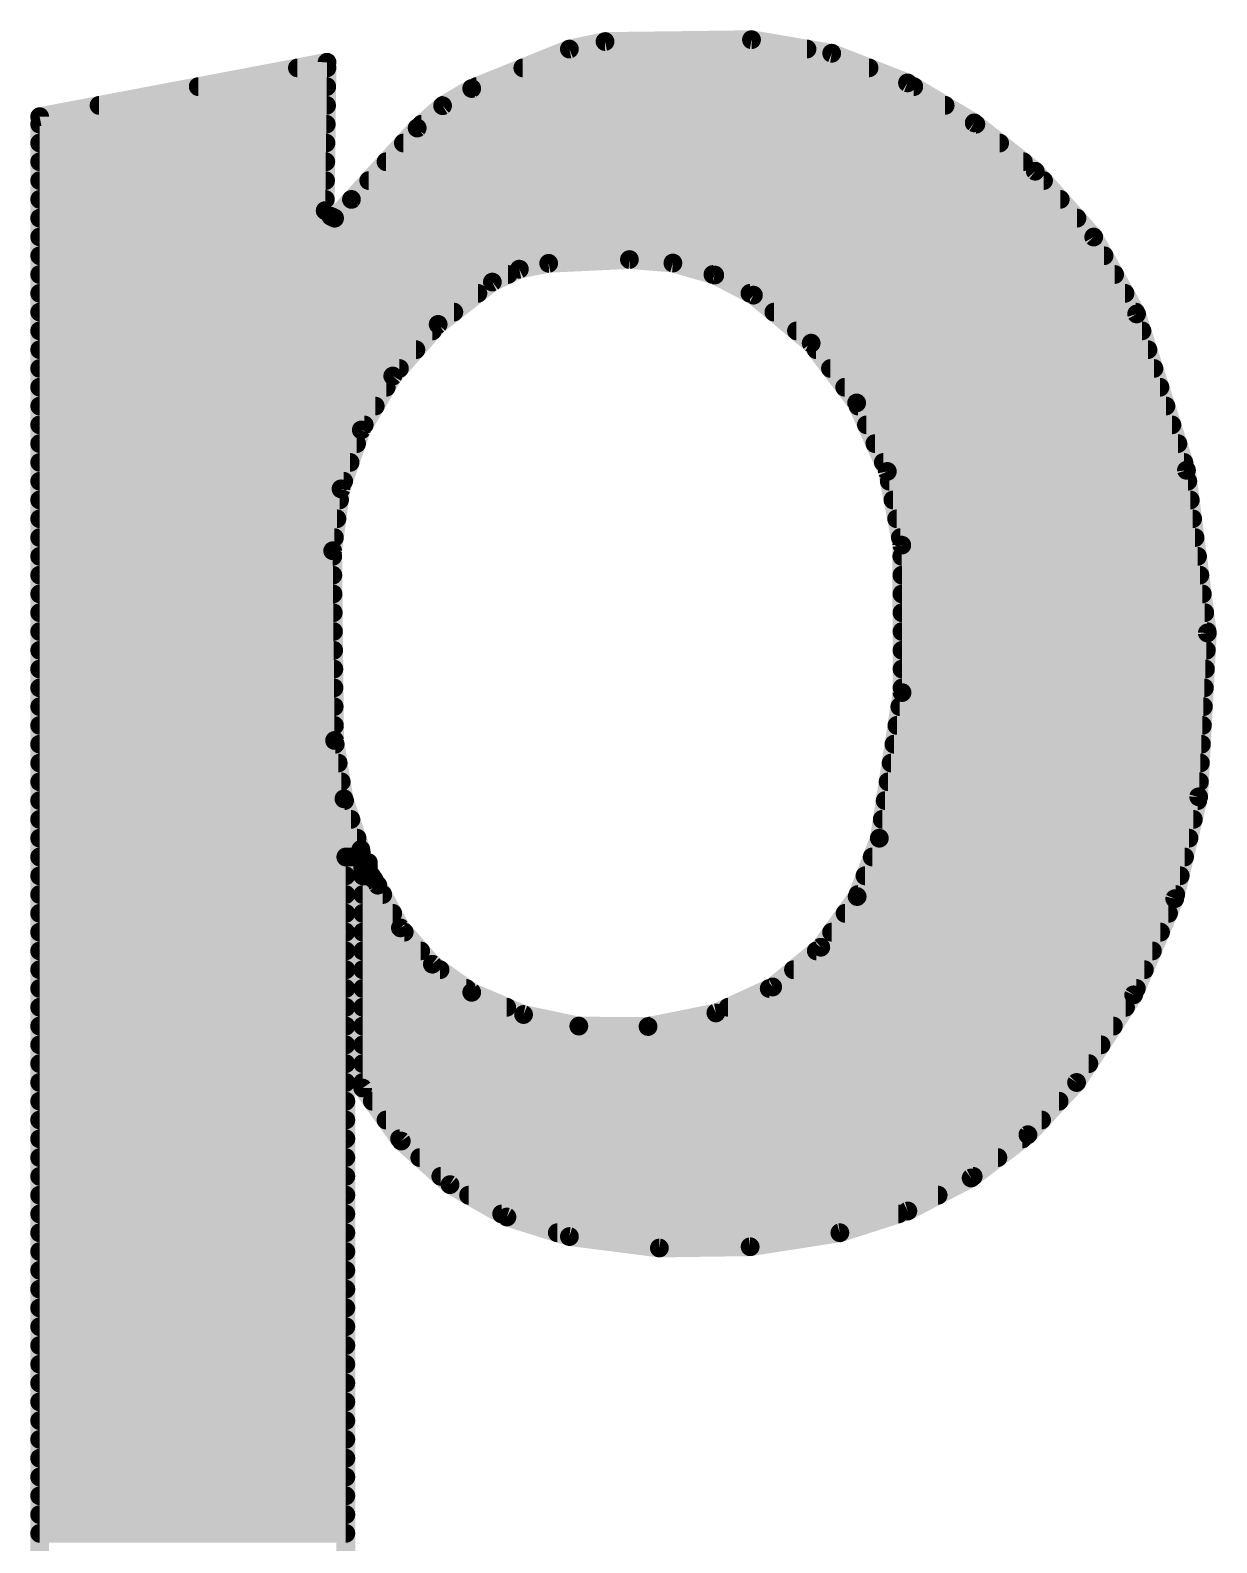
# Model space of a CAD drawing. Extents: x -1 to 111, y -11 to 60.
# Drawn here: x 43.934 to 45.539, y 6.998 to 9.042 of the extents above; entities that cross this region are included whole.
import ezdxf

# ---------------------------------------------------------------- set-up
doc = ezdxf.new("R2010")
doc.units = 0
doc.layers.add('21', color=53, linetype='CONTINUOUS')

msp = doc.modelspace()

# ---------------------------------------------------------------- linework, layer by layer
at = {"layer": '21', "const_width": 0.0254}
for points in [[(44.6634, 9.017), (44.7116, 9.0272)], [(44.7116, 9.0272), (44.9097, 9.0297)], [(44.9097, 9.0297), (45.0182, 9.0113)], [(44.5313, 8.9637), (44.6634, 9.017)], [(44.6634, 9.017), (44.9847, 9.017)], [(45.0182, 9.0113), (45.1206, 8.9713)], [(43.9471, 8.9256), (44.3357, 8.9992)], [(44.2956, 8.9916), (44.3356, 8.9916)], [(44.3357, 8.9992), (44.3332, 8.7986)], [(44.6004, 8.9916), (45.0687, 8.9916)], [(44.1615, 8.9662), (44.3353, 8.9662)], [(44.492, 8.9404), (44.5313, 8.9637)], [(44.5375, 8.9662), (45.1291, 8.9662)], [(45.1206, 8.9713), (45.2108, 8.9172)], [(43.9471, 6.8682), (43.9471, 8.9256)], [(44.0274, 8.9408), (44.335, 8.9408)], [(44.4576, 8.9103), (44.492, 8.9404)], [(44.4926, 8.9408), (45.1715, 8.9408)], [(43.9471, 8.9154), (44.3347, 8.9154)], [(44.3687, 8.8138), (44.4576, 8.9103)], [(44.4634, 8.9154), (45.2131, 8.9154)], [(45.2108, 8.9172), (45.2933, 8.8519)], [(43.9471, 8.89), (44.3343, 8.89)], [(44.4389, 8.89), (45.2452, 8.89)], [(43.9471, 8.8646), (44.334, 8.8646)], [(44.4155, 8.8646), (45.2773, 8.8646)], [(45.2933, 8.8519), (45.3724, 8.7629)], [(43.9471, 8.8392), (44.3337, 8.8392)], [(44.3921, 8.8392), (45.3046, 8.8392)], [(43.9471, 8.8138), (44.3334, 8.8138)], [(44.3459, 8.7884), (44.3687, 8.8138)], [(44.3687, 8.8138), (45.3272, 8.8138)], [(43.9471, 8.7884), (44.3459, 8.7884)], [(44.3332, 8.7986), (44.3408, 8.7909)], [(44.3408, 8.7909), (44.3459, 8.7884)], [(44.3459, 8.7884), (45.3498, 8.7884)], [(43.9471, 8.763), (45.3723, 8.763)], [(45.3724, 8.7629), (45.4304, 8.6589)], [(43.9471, 8.7376), (45.3865, 8.7376)], [(44.5957, 8.7195), (44.5592, 8.702)], [(44.6354, 8.7274), (44.5957, 8.7195)], [(44.7446, 8.7325), (44.6354, 8.7274)], [(44.8034, 8.7278), (44.7446, 8.7325)], [(44.86, 8.7115), (44.8034, 8.7278)], [(43.9471, 8.7122), (44.5805, 8.7122)], [(44.5592, 8.702), (44.486, 8.6448)], [(44.8575, 8.7122), (45.4007, 8.7122)], [(44.9123, 8.6843), (44.86, 8.7115)], [(43.9471, 8.6868), (44.5397, 8.6868)], [(44.9075, 8.6868), (45.4148, 8.6868)], [(44.9904, 8.6194), (44.9123, 8.6843)], [(43.9471, 8.6614), (44.5072, 8.6614)], [(44.9399, 8.6614), (45.429, 8.6614)], [(45.4304, 8.6589), (45.4978, 8.4476)], [(44.486, 8.6448), (44.4246, 8.575)], [(43.9471, 8.636), (44.4782, 8.636)], [(44.9705, 8.636), (45.4377, 8.636)], [(45.0518, 8.5386), (44.9904, 8.6194)], [(43.9471, 8.6106), (44.4559, 8.6106)], [(44.9971, 8.6106), (45.4458, 8.6106)], [(43.9471, 8.5852), (44.4336, 8.5852)], [(45.0164, 8.5852), (45.4539, 8.5852)], [(43.9471, 8.5598), (44.4157, 8.5598)], [(44.4246, 8.575), (44.382, 8.5022)], [(45.0357, 8.5598), (45.462, 8.5598)], [(43.9471, 8.5344), (44.4009, 8.5344)], [(45.0934, 8.446), (45.0518, 8.5386)], [(45.0537, 8.5344), (45.4701, 8.5344)], [(43.9471, 8.509), (44.386, 8.509)], [(44.382, 8.5022), (44.3546, 8.4224)], [(45.0651, 8.509), (45.4782, 8.509)], [(43.9471, 8.4836), (44.3756, 8.4836)], [(45.0765, 8.4836), (45.4863, 8.4836)], [(43.9471, 8.4582), (44.3669, 8.4582)], [(45.0879, 8.4582), (45.4944, 8.4582)], [(43.9471, 8.4328), (44.3582, 8.4328)], [(45.1129, 8.3464), (45.0934, 8.446)], [(45.0959, 8.4328), (45.4997, 8.4328)], [(45.4978, 8.4476), (45.5261, 8.2276)], [(44.3546, 8.4224), (44.3433, 8.3388)], [(43.9471, 8.4074), (44.3526, 8.4074)], [(45.1009, 8.4074), (45.503, 8.4074)], [(43.9471, 8.382), (44.3491, 8.382)], [(45.1059, 8.382), (45.5062, 8.382)], [(43.9471, 8.3566), (44.3457, 8.3566)], [(45.1109, 8.3566), (45.5095, 8.3566)], [(43.9471, 8.3312), (44.3434, 8.3312)], [(44.3433, 8.3388), (44.3459, 8.0823)], [(45.1132, 8.1471), (45.1129, 8.3464)], [(45.1129, 8.3312), (45.5128, 8.3312)], [(43.9471, 8.3058), (44.3436, 8.3058)], [(45.113, 8.3058), (45.516, 8.3058)], [(43.9471, 8.2804), (44.3439, 8.2804)], [(45.113, 8.2804), (45.5193, 8.2804)], [(43.9471, 8.255), (44.3441, 8.255)], [(45.1131, 8.255), (45.5226, 8.255)], [(43.9471, 8.2296), (44.3444, 8.2296)], [(45.1131, 8.2296), (45.5258, 8.2296)], [(45.5261, 8.2276), (45.5143, 8.0061)], [(43.9471, 8.2042), (44.3447, 8.2042)], [(45.1131, 8.2042), (45.5248, 8.2042)], [(43.9471, 8.1788), (44.3449, 8.1788)], [(45.1132, 8.1788), (45.5235, 8.1788)], [(43.9471, 8.1534), (44.3452, 8.1534)], [(45.0825, 7.9502), (45.1132, 8.1471)], [(45.1132, 8.1534), (45.5221, 8.1534)], [(43.9471, 8.128), (44.3454, 8.128)], [(45.1102, 8.128), (45.5208, 8.128)], [(43.9471, 8.1026), (44.3457, 8.1026)], [(45.1063, 8.1026), (45.5194, 8.1026)], [(43.9471, 8.0772), (44.3467, 8.0772)], [(44.3459, 8.0823), (44.3586, 8.0035)], [(45.1023, 8.0772), (45.5181, 8.0772)], [(43.9471, 8.0518), (44.3508, 8.0518)], [(45.0984, 8.0518), (45.5167, 8.0518)], [(43.9471, 8.0264), (44.3549, 8.0264)], [(45.0944, 8.0264), (45.5154, 8.0264)], [(44.3586, 8.0035), (44.3814, 7.935)], [(45.5143, 8.0061), (45.482, 7.8685)], [(43.9471, 8.001), (44.3594, 8.001)], [(45.0904, 8.001), (45.5131, 8.001)], [(43.9471, 7.9756), (44.3679, 7.9756)], [(45.0865, 7.9756), (45.5071, 7.9756)], [(43.9471, 7.9502), (44.3763, 7.9502)], [(45.0526, 7.8713), (45.0825, 7.9502)], [(45.0825, 7.9502), (45.5012, 7.9502)], [(43.9471, 7.9248), (44.3738, 7.9248)], [(44.3738, 7.9248), (44.3611, 7.9248)], [(44.3611, 7.9248), (44.3611, 6.4948)], [(44.3775, 7.9254), (44.3738, 7.9248)], [(44.3805, 7.9278), (44.3775, 7.9254)], [(44.3819, 7.9313), (44.3805, 7.9278)], [(44.3814, 7.935), (44.3819, 7.9313)], [(45.0729, 7.9248), (45.4952, 7.9248)], [(44.384, 7.9096), (44.3916, 7.9172)], [(44.384, 7.6124), (44.384, 7.9096)], [(44.3916, 7.9172), (44.3916, 7.9121)], [(44.3916, 7.9121), (44.3936, 7.9024)], [(44.3936, 7.9024), (44.3992, 7.8943)], [(43.9471, 7.8994), (44.3611, 7.8994)], [(44.384, 7.8994), (44.3957, 7.8994)], [(44.3992, 7.8943), (44.4043, 7.8867)], [(44.4043, 7.8867), (44.435, 7.829)], [(45.0632, 7.8994), (45.4893, 7.8994)], [(43.9471, 7.874), (44.3611, 7.874)], [(44.384, 7.874), (44.411, 7.874)], [(45.0034, 7.8028), (45.0526, 7.8713)], [(45.0536, 7.874), (45.4833, 7.874)], [(45.482, 7.8685), (45.4264, 7.7384)], [(43.9471, 7.8486), (44.3611, 7.8486)], [(44.384, 7.8486), (44.4245, 7.8486)], [(45.0363, 7.8486), (45.4735, 7.8486)], [(43.9471, 7.8232), (44.3611, 7.8232)], [(44.384, 7.8232), (44.44, 7.8232)], [(44.435, 7.829), (44.4781, 7.7798)], [(45.018, 7.8232), (45.4627, 7.8232)], [(44.9382, 7.7491), (45.0034, 7.8028)], [(43.9471, 7.7978), (44.3611, 7.7978)], [(44.384, 7.7978), (44.4623, 7.7978)], [(44.4781, 7.7798), (44.5313, 7.7419)], [(44.9973, 7.7978), (45.4518, 7.7978)], [(43.9471, 7.7724), (44.3611, 7.7724)], [(44.384, 7.7724), (44.4885, 7.7724)], [(44.9665, 7.7724), (45.4409, 7.7724)], [(43.9471, 7.747), (44.3611, 7.747)], [(44.384, 7.747), (44.5241, 7.747)], [(44.5313, 7.7419), (44.6014, 7.7119)], [(44.8615, 7.714), (44.9382, 7.7491)], [(44.9336, 7.747), (45.4301, 7.747)], [(45.4264, 7.7384), (45.3492, 7.62)], [(43.9471, 7.7216), (44.3611, 7.7216)], [(44.384, 7.7216), (44.5787, 7.7216)], [(44.8781, 7.7216), (45.4154, 7.7216)], [(43.9471, 7.6962), (44.3611, 7.6962)], [(44.384, 7.6962), (44.6761, 7.6962)], [(44.6014, 7.7119), (44.6761, 7.6962)], [(44.6761, 7.6962), (44.7697, 7.6956)], [(44.7697, 7.6956), (44.8615, 7.714)], [(44.7727, 7.6962), (45.3989, 7.6962)], [(43.9471, 7.6708), (44.3611, 7.6708)], [(44.384, 7.6708), (45.3823, 7.6708)], [(43.9471, 7.6454), (44.3611, 7.6454)], [(44.384, 7.6454), (45.3658, 7.6454)], [(43.9471, 7.62), (44.3611, 7.62)], [(44.384, 7.62), (45.3492, 7.62)], [(45.3492, 7.62), (45.2834, 7.5493)], [(43.9471, 7.5946), (44.3611, 7.5946)], [(44.436, 7.5408), (44.384, 7.6124)], [(44.3969, 7.5946), (45.3256, 7.5946)], [(43.9471, 7.5692), (44.3611, 7.5692)], [(44.4154, 7.5692), (45.3019, 7.5692)], [(43.9471, 7.5438), (44.3611, 7.5438)], [(44.4338, 7.5438), (45.2761, 7.5438)], [(44.502, 7.4818), (44.436, 7.5408)], [(45.2834, 7.5493), (45.2066, 7.4909)], [(43.9471, 7.5184), (44.3611, 7.5184)], [(44.4611, 7.5184), (45.2428, 7.5184)], [(43.9471, 7.493), (44.3611, 7.493)], [(44.4895, 7.493), (45.2094, 7.493)], [(44.5789, 7.4381), (44.502, 7.4818)], [(45.2066, 7.4909), (45.121, 7.4463)], [(43.9471, 7.4676), (44.3611, 7.4676)], [(44.5271, 7.4676), (45.162, 7.4676)], [(43.9471, 7.4422), (44.3611, 7.4422)], [(44.5718, 7.4422), (45.1084, 7.4422)], [(44.6634, 7.4117), (44.5789, 7.4381)], [(45.121, 7.4463), (45.0291, 7.4168)], [(43.9471, 7.4168), (44.3611, 7.4168)], [(44.6471, 7.4168), (45.0291, 7.4168)], [(44.7851, 7.3962), (44.6634, 7.4117)], [(45.0291, 7.4168), (44.9078, 7.3979)], [(43.9471, 7.3914), (44.3611, 7.3914)], [(44.9078, 7.3979), (44.7851, 7.3962)], [(43.9471, 7.366), (44.3611, 7.366)], [(43.9471, 7.3406), (44.3611, 7.3406)], [(43.9471, 7.3152), (44.3611, 7.3152)], [(43.9471, 7.2898), (44.3611, 7.2898)], [(43.9471, 7.2644), (44.3611, 7.2644)], [(43.9471, 7.239), (44.3611, 7.239)], [(43.9471, 7.2136), (44.3611, 7.2136)], [(43.9471, 7.1882), (44.3611, 7.1882)], [(43.9471, 7.1628), (44.3611, 7.1628)], [(43.9471, 7.1374), (44.3611, 7.1374)], [(43.9471, 7.112), (44.3611, 7.112)], [(43.9471, 7.0866), (44.3611, 7.0866)], [(43.9471, 7.0612), (44.3611, 7.0612)], [(43.9471, 7.0358), (44.3611, 7.0358)], [(43.9471, 7.0104), (44.3611, 7.0104)]]:
    msp.add_lwpolyline(points, dxfattribs=at)
at = {"layer": '21', "const_width": 0.0127}
for points in [[(44.7115, 9.0335, 1), (44.7117, 9.0209)], [(44.7129, 9.021, 1), (44.7103, 9.0334)], [(44.9108, 9.036, 1), (44.9086, 9.0234)], [(44.9098, 9.0234, 1), (44.9096, 9.036)], [(44.6634, 9.0234, 1), (44.6634, 9.0107)], [(44.6621, 9.0232, 1), (44.6647, 9.0108)], [(44.6658, 9.0111, 1), (44.661, 9.0229)], [(44.9847, 9.0107, 1), (44.9847, 9.0234)], [(45.0205, 9.0173, 1), (45.0158, 9.0054)], [(45.0171, 9.0051, 1), (45.0192, 9.0176)], [(44.2956, 8.9979, 1), (44.2956, 8.9853)], [(44.342, 8.9991, 1), (44.3294, 8.9993)], [(44.3369, 8.993, 1), (44.3345, 9.0054)], [(44.3356, 8.9853, 1), (44.3356, 8.9979)], [(44.6004, 8.9979, 1), (44.6004, 8.9853)], [(45.0687, 8.9853, 1), (45.0687, 8.9979)], [(44.1615, 8.9726, 1), (44.1615, 8.9599)], [(44.3353, 8.9599, 1), (44.3353, 8.9726)], [(44.5345, 8.9582, 1), (44.5281, 8.9692)], [(44.5375, 8.9726, 1), (44.5375, 8.9599)], [(45.1239, 8.9767, 1), (45.1173, 8.9659)], [(45.1183, 8.9654, 1), (45.1229, 8.9772)], [(45.1291, 8.9599, 1), (45.1291, 8.9726)], [(44.5289, 8.9696, 1), (44.5337, 8.9578)], [(43.9459, 8.9318, 1), (43.9483, 8.9194)], [(43.9534, 8.9256, 1), (43.9408, 8.9256)], [(44.0274, 8.9472, 1), (44.0274, 8.9345)], [(44.335, 8.9345, 1), (44.335, 8.9472)], [(44.4887, 8.9459, 1), (44.4952, 8.935)], [(44.4926, 8.9472, 1), (44.4926, 8.9345)], [(44.4961, 8.9357, 1), (44.4878, 8.9452)], [(45.1715, 8.9345, 1), (45.1715, 8.9472)], [(43.9471, 8.9217, 1), (43.9471, 8.9091)], [(44.3347, 8.9091, 1), (44.3347, 8.9217)], [(44.4534, 8.9151, 1), (44.4618, 8.9055)], [(44.4623, 8.906, 1), (44.4529, 8.9146)], [(44.4634, 8.9217, 1), (44.4634, 8.9091)], [(45.2148, 8.9222, 1), (45.2069, 8.9122)], [(45.2076, 8.9118, 1), (45.2141, 8.9227)], [(45.2131, 8.9091, 1), (45.2131, 8.9217)], [(43.9471, 8.8963, 1), (43.9471, 8.8837)], [(44.3343, 8.8837, 1), (44.3343, 8.8963)], [(44.4389, 8.8963, 1), (44.4389, 8.8837)], [(45.2452, 8.8837, 1), (45.2452, 8.8963)], [(43.9471, 8.871, 1), (43.9471, 8.8583)], [(44.334, 8.8583, 1), (44.334, 8.871)], [(44.4155, 8.871, 1), (44.4155, 8.8583)], [(45.2773, 8.8583, 1), (45.2773, 8.871)], [(45.298, 8.8561, 1), (45.2886, 8.8477)], [(45.2894, 8.8469, 1), (45.2972, 8.8569)], [(43.9471, 8.8455, 1), (43.9471, 8.8329)], [(44.3337, 8.8329, 1), (44.3337, 8.8455)], [(44.3921, 8.8455, 1), (44.3921, 8.8329)], [(45.3046, 8.8329, 1), (45.3046, 8.8455)], [(43.9471, 8.8201, 1), (43.9471, 8.8075)], [(44.3334, 8.8075, 1), (44.3334, 8.8201)], [(44.3687, 8.8201, 1), (44.3687, 8.8075)], [(44.364, 8.8181, 1), (44.3734, 8.8095)], [(44.3734, 8.8096, 1), (44.364, 8.818)], [(45.3272, 8.8075, 1), (45.3272, 8.8201)], [(43.9471, 8.7948, 1), (43.9471, 8.7821)], [(44.3377, 8.8031, 1), (44.3287, 8.7941)], [(44.3269, 8.7987, 1), (44.3395, 8.7985)], [(44.3436, 8.7966, 1), (44.338, 8.7852)], [(44.3363, 8.7864, 1), (44.3453, 8.7954)], [(44.3459, 8.7948, 1), (44.3459, 8.7821)], [(44.3412, 8.7926, 1), (44.3506, 8.7842)], [(44.3431, 8.7827, 1), (44.3487, 8.7941)], [(44.3459, 8.7821, 1), (44.3459, 8.7948)], [(45.3498, 8.7821, 1), (45.3498, 8.7948)], [(43.9471, 8.7693, 1), (43.9471, 8.7567)], [(45.378, 8.766, 1), (45.3669, 8.7598)], [(45.3677, 8.7587, 1), (45.3772, 8.7671)], [(45.3723, 8.7567, 1), (45.3723, 8.7693)], [(43.9471, 8.7439, 1), (43.9471, 8.7313)], [(44.5945, 8.7257, 1), (44.597, 8.7132)], [(44.5985, 8.7137, 1), (44.593, 8.7252)], [(44.6351, 8.7337, 1), (44.6357, 8.7211)], [(44.6366, 8.7212, 1), (44.6342, 8.7336)], [(44.7451, 8.7388, 1), (44.7441, 8.7262)], [(44.7449, 8.7262, 1), (44.7443, 8.7388)], [(44.8051, 8.7339, 1), (44.8016, 8.7217)], [(44.8028, 8.7214, 1), (44.8039, 8.7341)], [(45.3865, 8.7313, 1), (45.3865, 8.7439)], [(43.9471, 8.7186, 1), (43.9471, 8.7059)], [(44.5565, 8.7077, 1), (44.5619, 8.6963)], [(44.5631, 8.697, 1), (44.5553, 8.707)], [(44.5805, 8.7059, 1), (44.5805, 8.7186)], [(44.8575, 8.7186, 1), (44.8575, 8.7059)], [(44.8629, 8.7171, 1), (44.8571, 8.7058)], [(44.8582, 8.7054, 1), (44.8618, 8.7176)], [(45.4007, 8.7059, 1), (45.4007, 8.7186)], [(43.9471, 8.6931, 1), (43.9471, 8.6805)], [(44.5397, 8.6805, 1), (44.5397, 8.6931)], [(44.9075, 8.6931, 1), (44.9075, 8.6805)], [(44.9164, 8.6892, 1), (44.9082, 8.6794)], [(44.9094, 8.6787, 1), (44.9152, 8.6899)], [(45.4148, 8.6805, 1), (45.4148, 8.6931)], [(43.9471, 8.6677, 1), (43.9471, 8.6551)], [(44.5072, 8.6551, 1), (44.5072, 8.6677)], [(44.9399, 8.6677, 1), (44.9399, 8.6551)], [(45.4364, 8.6608, 1), (45.4244, 8.657)], [(45.429, 8.6551, 1), (45.429, 8.6677)], [(44.482, 8.6498, 1), (44.4899, 8.6398)], [(44.4907, 8.6406, 1), (44.4812, 8.649)], [(45.4249, 8.6558, 1), (45.4359, 8.662)], [(43.9471, 8.6424, 1), (43.9471, 8.6297)], [(44.4782, 8.6297, 1), (44.4782, 8.6424)], [(44.9705, 8.6424, 1), (44.9705, 8.6297)], [(44.9954, 8.6233, 1), (44.9853, 8.6156)], [(44.9863, 8.6146, 1), (44.9944, 8.6243)], [(45.4377, 8.6297, 1), (45.4377, 8.6424)], [(43.9471, 8.6169, 1), (43.9471, 8.6043)], [(44.4559, 8.6043, 1), (44.4559, 8.6169)], [(44.9971, 8.6169, 1), (44.9971, 8.6043)], [(45.4458, 8.6043, 1), (45.4458, 8.6169)], [(43.9471, 8.5915, 1), (43.9471, 8.5789)], [(44.4336, 8.5789, 1), (44.4336, 8.5915)], [(45.0164, 8.5915, 1), (45.0164, 8.5789)], [(45.4539, 8.5789, 1), (45.4539, 8.5915)], [(43.9471, 8.5662, 1), (43.9471, 8.5535)], [(44.4157, 8.5535, 1), (44.4157, 8.5662)], [(44.4198, 8.5792, 1), (44.4294, 8.5708)], [(44.4301, 8.5718, 1), (44.4191, 8.5782)], [(45.0357, 8.5662, 1), (45.0357, 8.5535)], [(45.462, 8.5535, 1), (45.462, 8.5662)], [(43.9471, 8.5407, 1), (43.9471, 8.5281)], [(44.4009, 8.5281, 1), (44.4009, 8.5407)], [(45.0576, 8.5412, 1), (45.046, 8.536)], [(45.0467, 8.5348, 1), (45.0569, 8.5425)], [(45.0537, 8.5407, 1), (45.0537, 8.5281)], [(45.4701, 8.5281, 1), (45.4701, 8.5407)], [(43.9471, 8.5153, 1), (43.9471, 8.5027)], [(44.3765, 8.5054, 1), (44.3875, 8.499)], [(44.388, 8.5001, 1), (44.376, 8.5042)], [(44.386, 8.5027, 1), (44.386, 8.5153)], [(45.0651, 8.5153, 1), (45.0651, 8.5027)], [(45.4782, 8.5027, 1), (45.4782, 8.5153)], [(43.9471, 8.49, 1), (43.9471, 8.4773)], [(44.3756, 8.4773, 1), (44.3756, 8.49)], [(45.0765, 8.49, 1), (45.0765, 8.4773)], [(45.4863, 8.4773, 1), (45.4863, 8.49)], [(43.9471, 8.4645, 1), (43.9471, 8.4519)], [(44.3669, 8.4519, 1), (44.3669, 8.4645)], [(45.0879, 8.4645, 1), (45.0879, 8.4519)], [(45.4944, 8.4519, 1), (45.4944, 8.4645)], [(43.9471, 8.4391, 1), (43.9471, 8.4265)], [(44.3582, 8.4265, 1), (44.3582, 8.4391)], [(45.0996, 8.4472, 1), (45.0871, 8.4448)], [(45.0876, 8.4434, 1), (45.0991, 8.4486)], [(45.0959, 8.4391, 1), (45.0959, 8.4265)], [(45.5041, 8.4484, 1), (45.4915, 8.4468)], [(45.4918, 8.4457, 1), (45.5039, 8.4495)], [(45.4997, 8.4265, 1), (45.4997, 8.4391)], [(44.3486, 8.4245, 1), (44.3606, 8.4203)], [(44.3609, 8.4216, 1), (44.3483, 8.4233)], [(43.9471, 8.4138, 1), (43.9471, 8.4011)], [(44.3526, 8.4011, 1), (44.3526, 8.4138)], [(45.1009, 8.4138, 1), (45.1009, 8.4011)], [(45.503, 8.4011, 1), (45.503, 8.4138)], [(43.9471, 8.3883, 1), (43.9471, 8.3757)], [(44.3491, 8.3757, 1), (44.3491, 8.3883)], [(45.1059, 8.3883, 1), (45.1059, 8.3757)], [(45.5062, 8.3757, 1), (45.5062, 8.3883)], [(43.9471, 8.3629, 1), (43.9471, 8.3503)], [(44.3457, 8.3503, 1), (44.3457, 8.3629)], [(45.1109, 8.3629, 1), (45.1109, 8.3503)], [(45.5095, 8.3503, 1), (45.5095, 8.3629)], [(43.9471, 8.3376, 1), (43.9471, 8.3249)], [(44.3496, 8.3389, 1), (44.337, 8.3387)], [(44.337, 8.3396, 1), (44.3496, 8.338)], [(44.3434, 8.3249, 1), (44.3434, 8.3376)], [(45.1129, 8.3376, 1), (45.1129, 8.3249)], [(45.1192, 8.3464, 1), (45.1066, 8.3464)], [(45.1067, 8.3452, 1), (45.1191, 8.3476)], [(45.5128, 8.3249, 1), (45.5128, 8.3376)], [(43.9471, 8.3121, 1), (43.9471, 8.2995)], [(44.3436, 8.2995, 1), (44.3436, 8.3121)], [(45.113, 8.3121, 1), (45.113, 8.2995)], [(45.516, 8.2995, 1), (45.516, 8.3121)], [(43.9471, 8.2867, 1), (43.9471, 8.2741)], [(44.3439, 8.2741, 1), (44.3439, 8.2867)], [(45.113, 8.2867, 1), (45.113, 8.2741)], [(45.5193, 8.2741, 1), (45.5193, 8.2867)], [(43.9471, 8.2614, 1), (43.9471, 8.2487)], [(44.3441, 8.2487, 1), (44.3441, 8.2614)], [(45.1131, 8.2614, 1), (45.1131, 8.2487)], [(45.5226, 8.2487, 1), (45.5226, 8.2614)], [(43.9471, 8.2359, 1), (43.9471, 8.2233)], [(44.3444, 8.2233, 1), (44.3444, 8.2359)], [(45.1131, 8.2359, 1), (45.1131, 8.2233)], [(45.5324, 8.2273, 1), (45.5197, 8.2279)], [(45.5258, 8.2233, 1), (45.5258, 8.2359)], [(45.5198, 8.2268, 1), (45.5324, 8.2284)], [(43.9471, 8.2105, 1), (43.9471, 8.1979)], [(44.3447, 8.1979, 1), (44.3447, 8.2105)], [(45.1131, 8.2105, 1), (45.1131, 8.1979)], [(45.5248, 8.1979, 1), (45.5248, 8.2105)], [(43.9471, 8.1852, 1), (43.9471, 8.1725)], [(44.3449, 8.1725, 1), (44.3449, 8.1852)], [(45.1132, 8.1852, 1), (45.1132, 8.1725)], [(45.5235, 8.1725, 1), (45.5235, 8.1852)], [(43.9471, 8.1597, 1), (43.9471, 8.1471)], [(44.3452, 8.1471, 1), (44.3452, 8.1597)], [(45.1132, 8.1597, 1), (45.1132, 8.1471)], [(45.1195, 8.1461, 1), (45.107, 8.1481)], [(45.5221, 8.1471, 1), (45.5221, 8.1597)], [(43.9471, 8.1343, 1), (43.9471, 8.1217)], [(44.3454, 8.1217, 1), (44.3454, 8.1343)], [(45.1102, 8.1343, 1), (45.1102, 8.1217)], [(45.1069, 8.1471, 1), (45.1196, 8.1471)], [(45.5208, 8.1217, 1), (45.5208, 8.1343)], [(43.9471, 8.109, 1), (43.9471, 8.0963)], [(44.3457, 8.0963, 1), (44.3457, 8.109)], [(45.1063, 8.109, 1), (45.1063, 8.0963)], [(45.5194, 8.0963, 1), (45.5194, 8.109)], [(43.9471, 8.0836, 1), (43.9471, 8.0709)], [(44.3522, 8.0833, 1), (44.3396, 8.0813)], [(44.3396, 8.0822, 1), (44.3522, 8.0824)], [(44.3467, 8.0709, 1), (44.3467, 8.0836)], [(45.1023, 8.0836, 1), (45.1023, 8.0709)], [(45.5181, 8.0709, 1), (45.5181, 8.0836)], [(43.9471, 8.0581, 1), (43.9471, 8.0455)], [(44.3508, 8.0455, 1), (44.3508, 8.0581)], [(45.0984, 8.0581, 1), (45.0984, 8.0455)], [(45.5167, 8.0455, 1), (45.5167, 8.0581)], [(43.9471, 8.0328, 1), (43.9471, 8.0201)], [(44.3549, 8.0201, 1), (44.3549, 8.0328)], [(45.0944, 8.0328, 1), (45.0944, 8.0201)], [(45.5154, 8.0201, 1), (45.5154, 8.0328)], [(44.3646, 8.0055, 1), (44.3526, 8.0015)], [(45.5205, 8.0046, 1), (45.5081, 8.0076)], [(43.9471, 8.0074, 1), (43.9471, 7.9947)], [(44.3523, 8.0025, 1), (44.3649, 8.0045)], [(44.3594, 7.9947, 1), (44.3594, 8.0074)], [(45.0904, 8.0074, 1), (45.0904, 7.9947)], [(45.508, 8.0064, 1), (45.5206, 8.0058)], [(45.5131, 7.9947, 1), (45.5131, 8.0074)], [(43.9471, 7.982, 1), (43.9471, 7.9692)], [(44.3679, 7.9692, 1), (44.3679, 7.982)], [(45.0865, 7.982, 1), (45.0865, 7.9692)], [(45.5071, 7.9692, 1), (45.5071, 7.982)], [(43.9471, 7.9566, 1), (43.9471, 7.9439)], [(44.3763, 7.9439, 1), (44.3763, 7.9566)], [(45.0825, 7.9566, 1), (45.0825, 7.9439)], [(45.0762, 7.9512, 1), (45.0888, 7.9492)], [(45.0884, 7.9479, 1), (45.0766, 7.9525)], [(45.5012, 7.9439, 1), (45.5012, 7.9566)], [(43.9471, 7.9312, 1), (43.9471, 7.9184)], [(44.3611, 7.9312, 1), (44.3611, 7.9184)], [(44.3674, 7.9248, 1), (44.3548, 7.9248)], [(44.3728, 7.9311, 1), (44.3748, 7.9185)], [(44.3736, 7.9304, 1), (44.3815, 7.9204)], [(44.3738, 7.9184, 1), (44.3738, 7.9312)], [(44.3738, 7.9184, 1), (44.3738, 7.9312)], [(44.3746, 7.9301, 1), (44.3864, 7.9254)], [(44.3877, 7.9358, 1), (44.3751, 7.9342)], [(44.3754, 7.933, 1), (44.3874, 7.937)], [(44.3756, 7.9304, 1), (44.3882, 7.9321)], [(44.3878, 7.9289, 1), (44.376, 7.9336)], [(44.3844, 7.9228, 1), (44.3765, 7.9327)], [(44.3785, 7.9191, 1), (44.3765, 7.9317)], [(45.0729, 7.9312, 1), (45.0729, 7.9184)], [(45.4952, 7.9184, 1), (45.4952, 7.9312)], [(44.3903, 7.9096, 1), (44.3777, 7.9096)], [(44.3795, 7.9141, 1), (44.3885, 7.9051)], [(44.3978, 7.9134, 1), (44.3854, 7.9108)], [(44.398, 7.9172, 1), (44.3853, 7.9172)], [(44.3853, 7.9121, 1), (44.398, 7.9121)], [(44.3961, 7.9127, 1), (44.3871, 7.9217)], [(44.3988, 7.906, 1), (44.3884, 7.8988)], [(43.9471, 7.9058, 1), (43.9471, 7.893)], [(44.3611, 7.893, 1), (44.3611, 7.9058)], [(44.384, 7.9058, 1), (44.384, 7.893)], [(44.3874, 7.9012, 1), (44.3998, 7.9037)], [(44.4045, 7.8978, 1), (44.3939, 7.8908)], [(44.394, 7.8907, 1), (44.4044, 7.8979)], [(44.3957, 7.893, 1), (44.3957, 7.9058)], [(44.4099, 7.8897, 1), (44.3987, 7.8837)], [(44.399, 7.8832, 1), (44.4096, 7.8902)], [(45.0632, 7.9058, 1), (45.0632, 7.893)], [(45.4893, 7.893, 1), (45.4893, 7.9058)], [(43.9471, 7.8804, 1), (43.9471, 7.8677)], [(44.3611, 7.8677, 1), (44.3611, 7.8804)], [(44.384, 7.8804, 1), (44.384, 7.8677)], [(44.411, 7.8677, 1), (44.411, 7.8804)], [(45.0466, 7.8736, 1), (45.0585, 7.8691)], [(45.0536, 7.8804, 1), (45.0536, 7.8677)], [(45.0577, 7.8676, 1), (45.0474, 7.875)], [(45.4758, 7.8699, 1), (45.4882, 7.867)], [(45.4878, 7.866, 1), (45.4762, 7.8709)], [(45.4833, 7.8677, 1), (45.4833, 7.8804)], [(43.9471, 7.855, 1), (43.9471, 7.8422)], [(44.3611, 7.8422, 1), (44.3611, 7.855)], [(44.384, 7.855, 1), (44.384, 7.8422)], [(44.4245, 7.8422, 1), (44.4245, 7.855)], [(45.0363, 7.855, 1), (45.0363, 7.8422)], [(45.4735, 7.8422, 1), (45.4735, 7.855)], [(43.9471, 7.8296, 1), (43.9471, 7.8168)], [(44.3611, 7.8168, 1), (44.3611, 7.8296)], [(44.384, 7.8296, 1), (44.384, 7.8168)], [(44.4397, 7.8332, 1), (44.4302, 7.8248)], [(44.4294, 7.826, 1), (44.4406, 7.832)], [(44.44, 7.8168, 1), (44.44, 7.8296)], [(45.018, 7.8296, 1), (45.018, 7.8168)], [(45.4627, 7.8168, 1), (45.4627, 7.8296)], [(44.9982, 7.8065, 1), (45.0085, 7.7991)], [(45.0074, 7.7979, 1), (44.9993, 7.8077)], [(43.9471, 7.8042, 1), (43.9471, 7.7915)], [(44.3611, 7.7915, 1), (44.3611, 7.8042)], [(44.384, 7.8042, 1), (44.384, 7.7915)], [(44.4623, 7.7915, 1), (44.4623, 7.8042)], [(44.4818, 7.785, 1), (44.4744, 7.7747)], [(44.4733, 7.7757, 1), (44.4828, 7.784)], [(44.9973, 7.8042, 1), (44.9973, 7.7915)], [(45.4518, 7.7915, 1), (45.4518, 7.8042)], [(43.9471, 7.7788, 1), (43.9471, 7.766)], [(44.3611, 7.766, 1), (44.3611, 7.7788)], [(44.384, 7.7788, 1), (44.384, 7.766)], [(44.4885, 7.766, 1), (44.4885, 7.7788)], [(44.9665, 7.7788, 1), (44.9665, 7.766)], [(45.4409, 7.766, 1), (45.4409, 7.7788)], [(43.9471, 7.7534, 1), (43.9471, 7.7407)], [(44.3611, 7.7407, 1), (44.3611, 7.7534)], [(44.384, 7.7534, 1), (44.384, 7.7407)], [(44.5241, 7.7407, 1), (44.5241, 7.7534)], [(44.5338, 7.7477, 1), (44.5288, 7.7361)], [(44.5276, 7.7367, 1), (44.535, 7.7471)], [(44.9336, 7.7534, 1), (44.9336, 7.7407)], [(44.9342, 7.754, 1), (44.9423, 7.7442)], [(44.9409, 7.7433, 1), (44.9356, 7.7549)], [(45.4317, 7.735, 1), (45.4211, 7.7419)], [(45.4301, 7.7407, 1), (45.4301, 7.7534)], [(43.9471, 7.728, 1), (43.9471, 7.7153)], [(44.3611, 7.7153, 1), (44.3611, 7.728)], [(44.384, 7.728, 1), (44.384, 7.7153)], [(44.5787, 7.7153, 1), (44.5787, 7.728)], [(44.8781, 7.728, 1), (44.8781, 7.7153)], [(45.4154, 7.7153, 1), (45.4154, 7.728)], [(45.4206, 7.7409, 1), (45.4322, 7.736)], [(43.9471, 7.7026, 1), (43.9471, 7.6898)], [(44.3611, 7.6898, 1), (44.3611, 7.7026)], [(44.384, 7.7026, 1), (44.384, 7.6898)], [(44.6027, 7.7181, 1), (44.6001, 7.7057)], [(44.5989, 7.706, 1), (44.6039, 7.7177)], [(44.6761, 7.7025, 1), (44.6761, 7.6899)], [(44.6748, 7.69, 1), (44.6774, 7.7024)], [(44.6761, 7.6898, 1), (44.6761, 7.7026)], [(44.7727, 7.7026, 1), (44.7727, 7.6898)], [(44.8589, 7.7198, 1), (44.8641, 7.7082)], [(44.8627, 7.7078, 1), (44.8603, 7.7202)], [(45.3989, 7.6898, 1), (45.3989, 7.7026)], [(44.7685, 7.7018, 1), (44.771, 7.6894)], [(44.7697, 7.6893, 1), (44.7698, 7.702)], [(43.9471, 7.6772, 1), (43.9471, 7.6645)], [(44.3611, 7.6645, 1), (44.3611, 7.6772)], [(44.384, 7.6772, 1), (44.384, 7.6645)], [(45.3823, 7.6645, 1), (45.3823, 7.6772)], [(43.9471, 7.6518, 1), (43.9471, 7.6391)], [(44.3611, 7.6391, 1), (44.3611, 7.6518)], [(44.384, 7.6518, 1), (44.384, 7.6391)], [(45.3658, 7.6391, 1), (45.3658, 7.6518)], [(43.9471, 7.6264, 1), (43.9471, 7.6136)], [(44.3611, 7.6136, 1), (44.3611, 7.6264)], [(44.384, 7.6264, 1), (44.384, 7.6136)], [(45.3439, 7.6235, 1), (45.3545, 7.6165)], [(45.3538, 7.6157, 1), (45.3446, 7.6243)], [(45.3492, 7.6136, 1), (45.3492, 7.6264)], [(43.9471, 7.601, 1), (43.9471, 7.5883)], [(44.3611, 7.5883, 1), (44.3611, 7.601)], [(44.3891, 7.6161, 1), (44.3789, 7.6087)], [(44.3777, 7.6124, 1), (44.3903, 7.6124)], [(44.3969, 7.601, 1), (44.3969, 7.5883)], [(45.3256, 7.5883, 1), (45.3256, 7.601)], [(43.9471, 7.5756, 1), (43.9471, 7.5629)], [(44.3611, 7.5629, 1), (44.3611, 7.5756)], [(44.4154, 7.5756, 1), (44.4154, 7.5629)], [(45.3019, 7.5629, 1), (45.3019, 7.5756)], [(43.9471, 7.5502, 1), (43.9471, 7.5374)], [(44.3611, 7.5374, 1), (44.3611, 7.5502)], [(44.4338, 7.5502, 1), (44.4338, 7.5374)], [(44.4403, 7.5455, 1), (44.4318, 7.5361)], [(44.4309, 7.5371, 1), (44.4412, 7.5445)], [(45.2761, 7.5374, 1), (45.2761, 7.5502)], [(45.2788, 7.5537, 1), (45.2881, 7.545)], [(45.2873, 7.5443, 1), (45.2796, 7.5544)], [(43.9471, 7.5248, 1), (43.9471, 7.5121)], [(44.3611, 7.5121, 1), (44.3611, 7.5248)], [(44.4611, 7.5248, 1), (44.4611, 7.5121)], [(45.2428, 7.5121, 1), (45.2428, 7.5248)], [(43.9471, 7.4994, 1), (43.9471, 7.4867)], [(44.3611, 7.4867, 1), (44.3611, 7.4994)], [(44.4895, 7.4994, 1), (44.4895, 7.4867)], [(45.2094, 7.4867, 1), (45.2094, 7.4994)], [(44.5051, 7.4874, 1), (44.4989, 7.4763)], [(44.4978, 7.4771, 1), (44.5062, 7.4866)], [(45.2028, 7.4959, 1), (45.2105, 7.4858)], [(45.2096, 7.4852, 1), (45.2037, 7.4965)], [(43.9471, 7.474, 1), (43.9471, 7.4612)], [(44.3611, 7.4612, 1), (44.3611, 7.474)], [(44.5271, 7.474, 1), (44.5271, 7.4612)], [(45.162, 7.4612, 1), (45.162, 7.474)], [(43.9471, 7.4486, 1), (43.9471, 7.4359)], [(44.3611, 7.4359, 1), (44.3611, 7.4486)], [(44.5718, 7.4486, 1), (44.5718, 7.4359)], [(44.5808, 7.4442, 1), (44.5771, 7.4321)], [(44.5758, 7.4326, 1), (44.5821, 7.4437)], [(45.1084, 7.4359, 1), (45.1084, 7.4486)], [(45.1181, 7.4519, 1), (45.124, 7.4406)], [(45.123, 7.4402, 1), (45.1191, 7.4523)], [(43.9471, 7.4232, 1), (43.9471, 7.4104)], [(44.3611, 7.4104, 1), (44.3611, 7.4232)], [(44.6471, 7.4232, 1), (44.6471, 7.4104)], [(44.6642, 7.418, 1), (44.6626, 7.4054)], [(44.6615, 7.4056, 1), (44.6653, 7.4178)], [(45.0272, 7.4228, 1), (45.031, 7.4108)], [(45.0301, 7.4105, 1), (45.0281, 7.4231)], [(45.0291, 7.4104, 1), (45.0291, 7.4232)], [(43.9471, 7.3978, 1), (43.9471, 7.385)], [(44.3611, 7.385, 1), (44.3611, 7.3978)], [(44.785, 7.4025, 1), (44.7852, 7.3898)], [(44.7843, 7.3899, 1), (44.7859, 7.4025)], [(44.9069, 7.4042, 1), (44.9088, 7.3916)], [(44.9079, 7.3915, 1), (44.9078, 7.4042)], [(43.9471, 7.3724, 1), (43.9471, 7.3597)], [(44.3611, 7.3597, 1), (44.3611, 7.3724)], [(43.9471, 7.347, 1), (43.9471, 7.3342)], [(44.3611, 7.3342, 1), (44.3611, 7.347)], [(43.9471, 7.3216, 1), (43.9471, 7.3088)], [(44.3611, 7.3088, 1), (44.3611, 7.3216)], [(43.9471, 7.2962, 1), (43.9471, 7.2835)], [(44.3611, 7.2835, 1), (44.3611, 7.2962)], [(43.9471, 7.2708, 1), (43.9471, 7.258)], [(44.3611, 7.258, 1), (44.3611, 7.2708)], [(43.9471, 7.2454, 1), (43.9471, 7.2327)], [(44.3611, 7.2327, 1), (44.3611, 7.2454)], [(43.9471, 7.22, 1), (43.9471, 7.2073)], [(44.3611, 7.2073, 1), (44.3611, 7.22)], [(43.9471, 7.1946, 1), (43.9471, 7.1818)], [(44.3611, 7.1818, 1), (44.3611, 7.1946)], [(43.9471, 7.1692, 1), (43.9471, 7.1565)], [(44.3611, 7.1565, 1), (44.3611, 7.1692)], [(43.9471, 7.1438, 1), (43.9471, 7.1311)], [(44.3611, 7.1311, 1), (44.3611, 7.1438)], [(43.9471, 7.1184, 1), (43.9471, 7.1056)], [(44.3611, 7.1056, 1), (44.3611, 7.1184)], [(43.9471, 7.093, 1), (43.9471, 7.0803)], [(44.3611, 7.0803, 1), (44.3611, 7.093)], [(43.9471, 7.0676, 1), (43.9471, 7.0549)], [(44.3611, 7.0549, 1), (44.3611, 7.0676)], [(43.9471, 7.0422, 1), (43.9471, 7.0294)], [(44.3611, 7.0294, 1), (44.3611, 7.0422)], [(43.9471, 7.0168, 1), (43.9471, 7.0041)], [(44.3611, 7.0041, 1), (44.3611, 7.0168)]]:
    msp.add_lwpolyline(points, format="xyb", dxfattribs=at)

doc.saveas('drawing.dxf')
